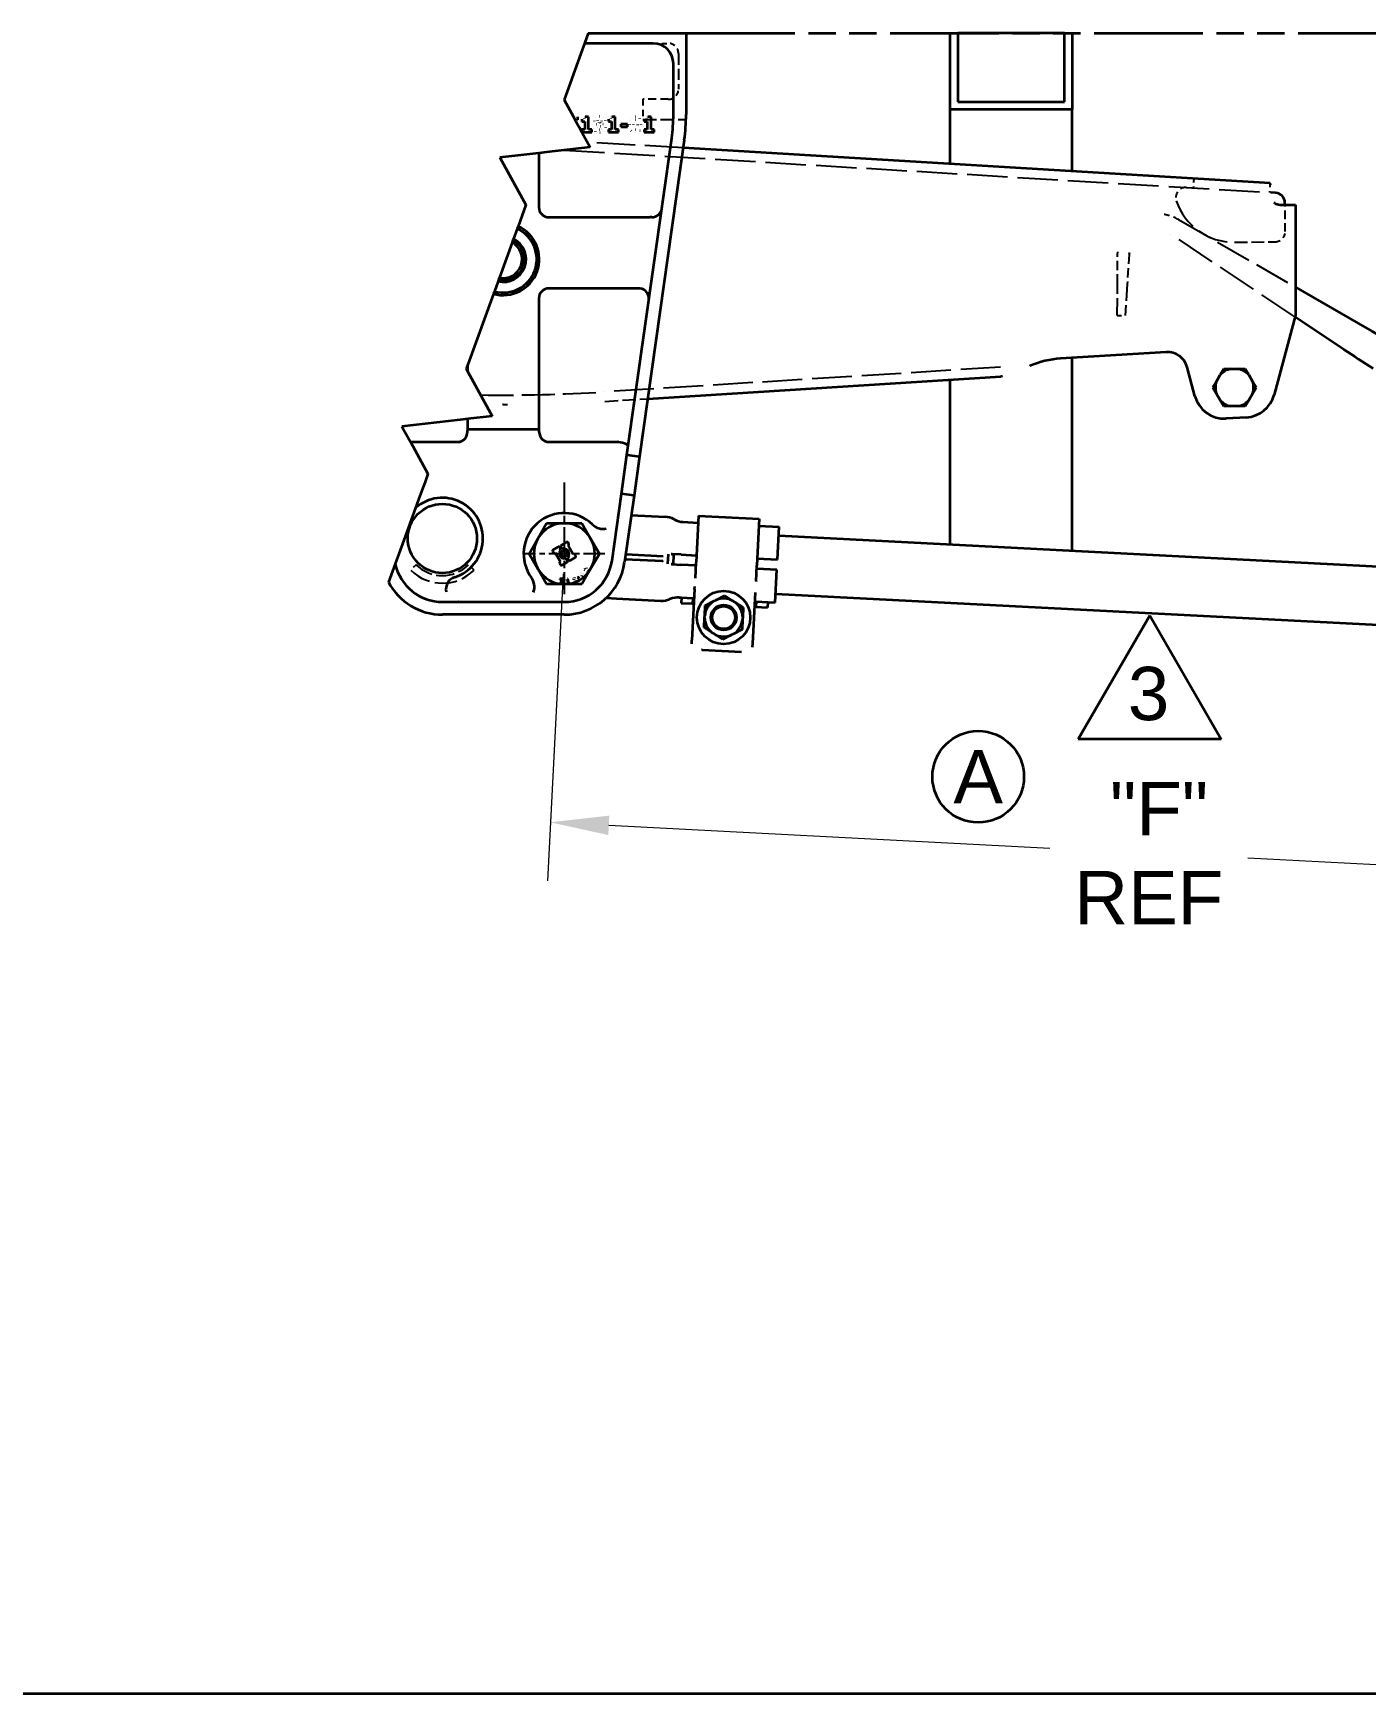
# Model space of a CAD drawing. Header units: inches. Extents: x 0 to 267, y 0 to 172.
# Drawn here: x 104.52 to 137.32, y 4.09 to 44.97 of the extents above; entities that cross this region are included whole.
import ezdxf
from ezdxf.enums import TextEntityAlignment as Align

# ---------------------------------------------------------------- set-up
doc = ezdxf.new("R2010")
doc.units = ezdxf.units.IN
doc.header["$LTSCALE"] = 8
doc.header["$MEASUREMENT"] = 0
for name, pattern in [('CHAIN', [0.7087, 0.4724, -0.0591, 0.1181, -0.0591]), ('DASHED', [0.2067, 0.1654, -0.0413]), ('DOUBLE_DASH_CHAIN', [1.2403, 0.6614, -0.0827, 0.1654, -0.0827, 0.1654, -0.0827])]:
    doc.linetypes.add(name, pattern=pattern)
for name, color, linetype, lineweight in [('Center Mark(Hutchens)', 7, 'Continuous', 25), ('Dimensions(Hutchens)', 7, 'Continuous', 25), ('Hidden Edges(Hutchens)', 7, 'DASHED', 25), ('Phantom Lines(Hutchens)', 7, 'DOUBLE_DASH_CHAIN', 70), ('Sketch Geometry(Hutchens)', 7, 'Continuous', 35), ('Symbols(Hutchens)', 7, 'Continuous', 25), ('Visible Edges(Hutchens)', 7, 'Continuous', 35)]:
    doc.layers.add(name, color=color, linetype=linetype, lineweight=lineweight)
doc.styles.add('Hutchens .164', font='ARIAL.TTF')
doc.styles.add('Hutchens .180', font='ARIAL.TTF')
doc.dimstyles.new('HUTCHENS STD DIM X.XX', dxfattribs={"dimscale": 8, "dimtxt": 0.164, "dimasz": 0.18, "dimexe": 0.18, "dimexo": 0.0625, "dimgap": 0.09, "dimtad": 0, "dimtih": 1, "dimtoh": 1, "dimrnd": 1e-08, "dimzin": 4, "dimdsep": 46, "dimtxsty": 'Hutchens .164', "dimcen": 0.09, "dimclrd": 211, "dimclre": 211, "dimclrt": 7, "dimadec": 0, "dimazin": 1, "dimtfac": 0.762195, "dimtofl": 0, "dimtmove": 0, "dimatfit": 3, "dimfxl": 0, "dimtolj": 1, "dimtzin": 0, "dimlwd": 9, "dimlwe": 9, "dimarcsym": 0})

# ---------------------------------------------------------------- blocks, each defined once
blk = doc.blocks.new('Borders D-SIZE')
at = {"layer": 'Sketch Geometry(Hutchens)'}
blk.add_line((32.9537, 0.5117), (0.9537, 0.5117), dxfattribs=at)
at = {"layer": 'Symbols(Hutchens)', "color": 7}
for tag, height, style, p in [('PART_NO', 0.164, 'Hutchens .164', (33.0853, 2.8866)), ('Sheet_number', 0.164, 'Hutchens .164', (33.1339, 1.1147)), ('REV', 0.18, 'Hutchens .180', (33.0853, 1.5662)), ('SHTS_(TOTAL)', 0.164, 'Hutchens .164', (33.1339, 0.6452))]:
    blk.add_attdef(tag, text='', height=height, rotation=270, dxfattribs=dict(at, style=style)).set_placement(p, align=Align.MIDDLE_CENTER)
blk = doc.blocks.new('*D43')
at = {"layer": 'Defpoints', "color": 0, "linetype": 'Continuous'}
for p in [(117.591, 32.16), (147.052, 30.641), (117.25, 25.547)]:
    blk.add_point(p, dxfattribs=at)
at = {"layer": 'Dimensions(Hutchens)', "color": 211, "linetype": 'Continuous', "lineweight": 9}
for p, q in [((117.565, 31.66), (117.176, 24.109)), ((147.026, 30.141), (146.637, 22.589)), ((118.688, 25.473), (129.542, 24.913)), ((145.273, 24.102), (134.419, 24.661))]:
    blk.add_line(p, q, dxfattribs=at)
at = {"layer": 'Dimensions(Hutchens)', "color": 211, "linetype": 'Continuous'}
for points in [[(118.7, 25.712), (118.676, 25.233), (117.25, 25.547)], [(145.285, 24.341), (145.26, 23.862), (146.711, 24.028)]]:
    blk.add_solid(points, dxfattribs=at)
at = {"layer": 'Dimensions(Hutchens)', "color": 7, "linetype": 'Continuous', "lineweight": 9, "insert": (131.98, 24.787), "char_height": 1.312, "attachment_point": 5, "style": 'Hutchens .164'}
blk.add_mtext('\\A1; "F"\\PREF', dxfattribs=at)
blk = doc.blocks.new('FLAG')
at = {"layer": 'Sketch Geometry(Hutchens)'}
for p, q in [((-0.22, -0.1905), (0, 0.1905)), ((0, 0.1905), (0.22, -0.1905)), ((0.22, -0.1905), (-0.22, -0.1905))]:
    blk.add_line(p, q, dxfattribs=at)
at = {"layer": 'Symbols(Hutchens)', "color": 7, "style": 'Hutchens .164'}
blk.add_attdef('NO:', text='', height=0.164, dxfattribs=at).set_placement((-0.0034, -0.0497), align=Align.MIDDLE_CENTER)
blk = doc.blocks.new('REV FLAG')
at = {"layer": 'Sketch Geometry(Hutchens)'}
blk.add_circle((0, 0), 0.1409, dxfattribs=at)
at = {"layer": 'Symbols(Hutchens)', "color": 7, "style": 'Hutchens .164'}
blk.add_attdef('NO:', text='', height=0.164, dxfattribs=at).set_placement((0, 0), align=Align.MIDDLE_CENTER)

msp = doc.modelspace()

# ---------------------------------------------------------------- linework, layer by layer
at = {"layer": 'Center Mark(Hutchens)', "linetype": 'CHAIN', "ltscale": 0.190971}
msp.add_line((117.591, 33.9113), (117.591, 31.1597), dxfattribs=at)
at = {"layer": 'Center Mark(Hutchens)', "linetype": 'CHAIN', "ltscale": 0.138781}
msp.add_line((118.591, 32.1597), (116.591, 32.1597), dxfattribs=at)
at = {"layer": 'Hidden Edges(Hutchens)', "ltscale": 0.089183}
msp.add_line((119.7785, 44.7222), (120.1535, 44.7222), dxfattribs=at)
at = {"layer": 'Hidden Edges(Hutchens)', "ltscale": 0.208226}
msp.add_line((120.4035, 44.4722), (120.4035, 43.5972), dxfattribs=at)
at = {"layer": 'Hidden Edges(Hutchens)', "ltscale": 0.148704}
msp.add_line((120.1535, 43.3472), (119.5285, 43.3472), dxfattribs=at)
at = {"layer": 'Hidden Edges(Hutchens)', "ltscale": 0.118944}
msp.add_line((119.5285, 43.3472), (119.5285, 42.8472), dxfattribs=at)
at = {"layer": 'Hidden Edges(Hutchens)', "ltscale": 0.252454}
msp.add_line((119.5285, 42.8472), (120.5893, 42.8472), dxfattribs=at)
at = {"layer": 'Hidden Edges(Hutchens)', "ltscale": 0.71536}
msp.add_line((120.5194, 42.1492), (118.1578, 42.2906), dxfattribs=at)
at = {"layer": 'Hidden Edges(Hutchens)', "ltscale": 0.75142}
msp.add_line((117.5875, 42.0923), (134.9521, 41.0531), dxfattribs=at)
at = {"layer": 'Hidden Edges(Hutchens)', "ltscale": 0.055136}
for p, q in [((133.091, 41.3969), (133.0771, 41.1653)), ((134.966, 41.2847), (134.9521, 41.0531))]:
    msp.add_line(p, q, dxfattribs=at)
at = {"layer": 'Hidden Edges(Hutchens)', "ltscale": 0.15683}
msp.add_line((135.341, 40.0906), (135.3344, 40.7497), dxfattribs=at)
at = {"layer": 'Hidden Edges(Hutchens)', "ltscale": 0.67015}
msp.add_line((132.7128, 40.3849), (135.591, 38.7212), dxfattribs=at)
at = {"layer": 'Hidden Edges(Hutchens)', "ltscale": 0.740584}
msp.add_line((135.5795, 37.9884), (132.5237, 40.0279), dxfattribs=at)
at = {"layer": 'Hidden Edges(Hutchens)', "ltscale": 0.237987}
msp.add_line((134.0936, 39.8281), (135.0935, 39.8381), dxfattribs=at)
at = {"layer": 'Hidden Edges(Hutchens)', "ltscale": 0.174616}
msp.add_line((131.2094, 38.8067), (131.2123, 39.5231), dxfattribs=at)
at = {"layer": 'Hidden Edges(Hutchens)', "ltscale": 0.174961}
msp.add_line((131.4993, 39.522), (131.4501, 38.8057), dxfattribs=at)
at = {"layer": 'Hidden Edges(Hutchens)'}
for p, q in [((131.4993, 39.522), (131.4993, 39.522)), ((116.091, 35.8316), (116.0914, 35.8316))]:
    msp.add_line(p, q, dxfattribs=at)
at = {"layer": 'Hidden Edges(Hutchens)', "ltscale": 0.321944}
msp.add_line((131.2063, 38.0231), (131.2094, 38.8067), dxfattribs=at)
at = {"layer": 'Hidden Edges(Hutchens)', "ltscale": 0.322228}
msp.add_line((131.4501, 38.8057), (131.3963, 38.0224), dxfattribs=at)
at = {"layer": 'Hidden Edges(Hutchens)', "ltscale": 0.045137}
msp.add_line((131.2063, 38.0231), (131.3963, 38.0224), dxfattribs=at)
at = {"layer": 'Hidden Edges(Hutchens)', "ltscale": 0.738648}
msp.add_line((128.3266, 36.7506), (118.5742, 36.1411), dxfattribs=at)
at = {"layer": 'Hidden Edges(Hutchens)', "ltscale": 0.252094}
msp.add_line((118.5887, 35.9096), (119.6459, 35.9756), dxfattribs=at)
at = {"layer": 'Hidden Edges(Hutchens)', "ltscale": 0.044541}
for p, q in [((113.9447, 31.8884), (113.8121, 31.7558)), ((115.3699, 31.7558), (115.2373, 31.8884))]:
    msp.add_line(p, q, dxfattribs=at)
at = {"layer": 'Hidden Edges(Hutchens)', "ltscale": 0.002983, "flags": 128}
msp.add_lwpolyline([(134.9521, 41.0531), (134.9521, 41.0531)], dxfattribs=at)
at = {"layer": 'Hidden Edges(Hutchens)', "ltscale": 0.401905, "flags": 128}
msp.add_lwpolyline([(131.2123, 39.5231), (131.215, 39.5917)], dxfattribs=at)
at = {"layer": 'Hidden Edges(Hutchens)', "ltscale": 0.31875, "flags": 128}
msp.add_lwpolyline([(131.4993, 39.522), (131.5152, 39.5731)], dxfattribs=at)
at = {"layer": 'Hidden Edges(Hutchens)', "ltscale": 0.187933, "flags": 128}
msp.add_lwpolyline([(129.0563, 36.7807), (129.0421, 36.7747)], dxfattribs=at)
at = {"layer": 'Hidden Edges(Hutchens)', "ltscale": 0.102864, "flags": 128}
msp.add_lwpolyline([(116.091, 35.8316), (116.073, 35.8316)], dxfattribs=at)
at = {"layer": 'Hidden Edges(Hutchens)', "ltscale": 0.755592, "flags": 128}
msp.add_lwpolyline([(116.0914, 35.8316), (116.1955, 35.8317)], dxfattribs=at)
at = {"layer": 'Hidden Edges(Hutchens)', "ltscale": 0.093397}
for centre, start, end in [((120.1535, 44.4722), 0, 90), ((120.1535, 43.5972), 270, 0), ((135.091, 40.0881), 270.57535, 0.57535)]:
    msp.add_arc(centre, 0.25, start, end, dxfattribs=at)
at = {"layer": 'Hidden Edges(Hutchens)', "ltscale": 0.116454}
msp.add_arc((132.895, 40.9258), 0.25, 86.57535, 198.77023, dxfattribs=at)
at = {"layer": 'Hidden Edges(Hutchens)', "ltscale": 0.105451}
msp.add_arc((132.2123, 39.5191), 1, 59.96974, 85.37058, dxfattribs=at)
at = {"layer": 'Hidden Edges(Hutchens)', "ltscale": 0.568412}
msp.add_arc((134.0785, 41.328), 1.5, 198.77023, 270.57535, dxfattribs=at)
at = {"layer": 'Hidden Edges(Hutchens)', "ltscale": 0.613974}
msp.add_arc((116.091, 75.8725), 39.8089, 269.1926, 273.57633, dxfattribs=at)
at = {"layer": 'Hidden Edges(Hutchens)', "ltscale": 0.341747}
msp.add_arc((114.591, 32.5347), 0.9141, 225, 315, dxfattribs=at)
at = {"layer": 'Hidden Edges(Hutchens)', "ltscale": 0.411869}
msp.add_arc((114.591, 32.5347), 1.1016, 225, 315, dxfattribs=at)
at = {"layer": 'Phantom Lines(Hutchens)', "lineweight": 35, "ltscale": 0.506096}
msp.add_line((120.591, 44.9722), (180.8512, 44.9722), dxfattribs=at)
at = {"layer": 'Visible Edges(Hutchens)'}
for p, q in [((118.1837, 44.9722), (118.0927, 44.7222)), ((118.1837, 44.9722), (120.591, 44.9722)), ((120.591, 44.9722), (120.591, 42.9722)), ((127.091, 44.9722), (127.2785, 44.9722)), ((127.091, 43.0972), (127.091, 44.9722)), ((127.2785, 44.9722), (127.2785, 43.2847)), ((129.9035, 44.9722), (127.2785, 44.9722)), ((129.9035, 43.2847), (129.9035, 44.9722)), ((129.9035, 44.9722), (130.091, 44.9722)), ((130.091, 44.9722), (130.091, 43.0972)), ((118.0927, 44.7222), (118.0017, 44.4722)), ((119.7785, 44.7222), (118.0927, 44.7222)), ((118.0017, 44.4722), (117.586, 43.33)), ((120.2785, 42.9722), (120.2785, 44.2222)), ((117.586, 43.33), (117.8152, 42.9133)), ((130.091, 43.0972), (127.091, 43.0972)), ((127.091, 41.756), (127.091, 43.0972)), ((127.2785, 43.2847), (129.9035, 43.2847)), ((130.091, 41.5764), (130.091, 43.0972)), ((117.8152, 42.9133), (117.851, 42.8482)), ((117.851, 42.8482), (117.8911, 42.7753)), ((117.8911, 42.7753), (117.9545, 42.6601)), ((117.9162, 42.8369), (117.9229, 42.8369)), ((117.9229, 42.8369), (117.9229, 42.9105)), ((117.9545, 42.6601), (118.0207, 42.5397)), ((118.0207, 42.8597), (118.0207, 42.7986)), ((118.0207, 42.7986), (118.0998, 42.7986)), ((118.0207, 42.6002), (118.0207, 42.5397)), ((118.0998, 42.6002), (118.0207, 42.6002)), ((118.0207, 42.5397), (118.0234, 42.5349)), ((118.0234, 42.5349), (118.2264, 42.1658)), ((118.0234, 42.5349), (118.2684, 42.5349)), ((118.0998, 42.7986), (118.0998, 42.6002)), ((118.1912, 42.9108), (118.1092, 42.9108)), ((118.1912, 42.6002), (118.1912, 42.9108)), ((118.2684, 42.6002), (118.1912, 42.6002)), ((118.2684, 42.5349), (118.2684, 42.6002)), ((118.3851, 42.7269), (118.3851, 42.7254)), ((118.5401, 42.7379), (118.5401, 42.7391)), ((118.6778, 42.8597), (118.6778, 42.7986)), ((118.6778, 42.7986), (118.7568, 42.7986)), ((118.6778, 42.6002), (118.6778, 42.5349)), ((118.7568, 42.6002), (118.6778, 42.6002)), ((118.6778, 42.5349), (118.9254, 42.5349)), ((118.7568, 42.7986), (118.7568, 42.6002)), ((118.8482, 42.9108), (118.7662, 42.9108)), ((118.8482, 42.6002), (118.8482, 42.9108)), ((118.9254, 42.6002), (118.8482, 42.6002)), ((118.9254, 42.5349), (118.9254, 42.6002)), ((118.9847, 42.7354), (118.9847, 42.6655)), ((119.1515, 42.7354), (118.9847, 42.7354)), ((118.9847, 42.6655), (119.1515, 42.6655)), ((119.1515, 42.6655), (119.1515, 42.7354)), ((119.5572, 42.8597), (119.5572, 42.7986)), ((119.5572, 42.7986), (119.6362, 42.7986)), ((119.5572, 42.6002), (119.5572, 42.5349)), ((119.6362, 42.6002), (119.5572, 42.6002)), ((119.5572, 42.5349), (119.8049, 42.5349)), ((119.6362, 42.7986), (119.6362, 42.6002)), ((119.7277, 42.9108), (119.6456, 42.9108)), ((119.7277, 42.6002), (119.7277, 42.9108)), ((119.8049, 42.6002), (119.7277, 42.6002)), ((119.8049, 42.5349), (119.8049, 42.6002)), ((118.2264, 42.1658), (117.1535, 42.0423)), ((119.1346, 34.5931), (120.2372, 42.3856)), ((120.5466, 42.3418), (119.4441, 34.5493)), ((134.966, 41.2847), (120.5194, 42.1492)), ((116.966, 42.0207), (116.005, 41.9101)), ((116.005, 41.9101), (116.6454, 40.7459)), ((117.1535, 42.0423), (116.966, 42.0207)), ((116.966, 42.0207), (116.966, 40.691)), ((135.0989, 41.0443), (134.9745, 41.0518)), ((116.6454, 40.7459), (116.453, 40.2173)), ((135.216, 40.7497), (135.591, 40.7497)), ((135.3344, 40.7497), (135.3339, 40.7973)), ((135.591, 40.7497), (135.591, 38.0312)), ((116.4318, 40.1589), (116.3413, 39.9104)), ((116.453, 40.2173), (116.4318, 40.1589)), ((117.216, 40.441), (119.7096, 40.441)), ((119.7449, 40.441), (119.7096, 40.441)), ((116.3087, 39.8206), (115.9936, 38.955)), ((116.3296, 39.8781), (116.3087, 39.8206)), ((116.3413, 39.9104), (116.3296, 39.8781)), ((115.9609, 38.8652), (115.8705, 38.6168)), ((115.9727, 38.8976), (115.9609, 38.8652)), ((115.9936, 38.955), (115.9727, 38.8976)), ((115.8492, 38.5584), (115.216, 36.8186)), ((115.8705, 38.6168), (115.8492, 38.5584)), ((116.966, 38.441), (116.966, 35.2285)), ((119.4266, 38.691), (117.216, 38.691)), ((135.591, 38.7212), (137.1455, 37.8227)), ((135.591, 38.0312), (135.0655, 36.0698)), ((136.7787, 37.1881), (135.5795, 37.9884)), ((115.216, 36.8186), (115.1765, 36.7102)), ((115.216, 36.6384), (115.216, 36.8186)), ((132.411, 37.1241), (129.81, 36.9616)), ((130.091, 32.2361), (130.091, 36.9791)), ((115.1765, 36.7102), (115.216, 36.6384)), ((115.216, 36.6384), (115.817, 35.5459)), ((119.6459, 35.9756), (128.3411, 36.5191)), ((127.091, 32.3908), (127.091, 36.441)), ((128.3564, 36.5257), (128.3576, 36.5263)), ((133.1166, 36.0403), (132.9252, 36.7545)), ((133.5587, 36.2497), (133.646, 36.4009)), ((133.646, 36.4009), (133.7375, 36.5595)), ((133.7375, 36.5595), (133.8249, 36.7107)), ((133.8249, 36.7107), (133.9995, 36.7107)), ((133.9995, 36.7107), (134.1825, 36.7107)), ((134.1825, 36.7107), (134.3572, 36.7107)), ((134.3572, 36.7107), (134.4445, 36.5595)), ((134.4445, 36.5595), (134.536, 36.4009)), ((134.536, 36.4009), (134.6233, 36.2497)), ((133.646, 36.0985), (133.5587, 36.2497)), ((133.7375, 35.9399), (133.646, 36.0985)), ((134.536, 36.0985), (134.4445, 35.9399)), ((134.6233, 36.2497), (134.536, 36.0985)), ((133.8249, 35.7887), (133.7375, 35.9399)), ((133.9995, 35.7887), (133.8249, 35.7887)), ((134.1825, 35.7887), (133.9995, 35.7887)), ((134.3572, 35.7887), (134.1825, 35.7887)), ((134.4445, 35.9399), (134.3572, 35.7887)), ((115.0285, 35.4552), (113.5956, 35.2903)), ((113.5956, 35.2903), (113.8049, 34.9097)), ((115.216, 35.4768), (115.0285, 35.4552)), ((115.817, 35.5459), (115.216, 35.4768)), ((115.216, 35.2285), (115.216, 35.4768)), ((115.216, 35.2285), (116.966, 35.2285)), ((134.3853, 35.5152), (133.8853, 35.4857)), ((113.8049, 34.9097), (114.236, 34.126)), ((113.8049, 34.9097), (114.966, 34.9097)), ((117.216, 34.9097), (118.909, 34.9097)), ((118.9993, 33.6368), (119.1346, 34.5931)), ((119.1346, 34.5931), (119.4441, 34.5493)), ((119.4441, 34.5493), (119.3088, 33.593)), ((114.236, 34.126), (114.1559, 33.9059)), ((114.1097, 33.7791), (114.0067, 33.4961)), ((114.1559, 33.9059), (114.1097, 33.7791)), ((118.7668, 31.9933), (118.9993, 33.6368)), ((119.3088, 33.593), (118.9993, 33.6368)), ((119.3088, 33.593), (119.0762, 31.9496)), ((113.9299, 33.285), (113.6095, 32.4048)), ((114.0067, 33.4961), (113.9299, 33.285)), ((116.9415, 32.5347), (117.158, 32.9097)), ((117.158, 32.9097), (117.591, 32.9097)), ((117.591, 32.9097), (118.024, 32.9097)), ((118.024, 32.9097), (118.2405, 32.5347)), ((119.2403, 33.109), (120.0785, 33.0658)), ((120.3054, 32.9984), (120.2871, 33.0081)), ((120.5141, 32.9407), (120.8846, 32.9216)), ((120.8935, 33.0944), (120.8346, 31.9518)), ((120.8935, 33.0944), (122.3915, 33.0171)), ((122.3915, 33.0171), (122.3326, 31.8746)), ((122.3826, 32.8444), (122.882, 32.8186)), ((122.8405, 32.0142), (122.882, 32.8186)), ((113.6095, 32.4048), (113.4622, 32)), ((116.725, 32.1597), (116.9415, 32.5347)), ((117.441, 32.3257), (117.3193, 32.2554)), ((117.499, 32.2879), (117.4837, 32.3143)), ((117.5108, 32.3299), (117.526, 32.3035)), ((117.644, 32.4429), (117.5222, 32.3726)), ((117.5687, 32.2921), (117.5781, 32.2975)), ((117.5781, 32.2975), (117.5901, 32.2767)), ((117.6864, 32.36), (117.6905, 32.3624)), ((117.8121, 32.1422), (117.6864, 32.36)), ((117.702, 32.4051), (117.6867, 32.4315)), ((118.2405, 32.5347), (118.457, 32.1597)), ((122.8711, 32.6084), (141.8459, 31.63)), ((113.4298, 31.9111), (113.2651, 31.4584)), ((113.4622, 32), (113.4298, 31.9111)), ((116.9415, 31.7847), (116.725, 32.1597)), ((117.3078, 32.2127), (117.3231, 32.1863)), ((117.3658, 32.1749), (117.3699, 32.1772)), ((117.3699, 32.1772), (117.4956, 31.9594)), ((117.4781, 32.2397), (117.4875, 32.2452)), ((117.4901, 32.219), (117.4781, 32.2397)), ((117.4801, 31.9144), (117.4953, 31.888)), ((117.4956, 31.9594), (117.4915, 31.9571)), ((117.538, 31.8765), (117.6598, 31.9468)), ((117.6039, 32.0219), (117.5919, 32.0427)), ((117.6133, 32.0274), (117.6039, 32.0219)), ((117.6712, 31.9895), (117.656, 32.0159)), ((117.683, 32.0316), (117.6983, 32.0051)), ((117.6919, 32.1005), (117.7039, 32.0797)), ((117.7039, 32.0797), (117.6945, 32.0742)), ((117.741, 31.9937), (117.8628, 32.064)), ((117.8163, 32.1446), (117.8121, 32.1422)), ((117.8742, 32.1067), (117.859, 32.1331)), ((118.457, 32.1597), (118.2405, 31.7847)), ((120.0221, 31.9718), (119.0862, 32.02)), ((119.1038, 32.1443), (120.0285, 32.0966)), ((120.1441, 31.9114), (120.1561, 32.1441)), ((120.2213, 31.8989), (120.2299, 31.8985)), ((120.2487, 31.8975), (120.2299, 31.8985)), ((120.2428, 32.1481), (120.2342, 32.1486)), ((120.2428, 32.1481), (120.2615, 32.1472)), ((120.2487, 31.8975), (120.4598, 31.8866)), ((120.4726, 32.1363), (120.2615, 32.1472)), ((120.2814, 32.1462), (120.2685, 31.8965)), ((120.8303, 31.8675), (120.4598, 31.8866)), ((120.4726, 32.1363), (120.8431, 32.1172)), ((120.8342, 31.9443), (120.8142, 31.5566)), ((120.8346, 31.9518), (120.8342, 31.9443)), ((122.3411, 32.0399), (122.8405, 32.0142)), ((117.158, 31.4097), (116.9415, 31.7847)), ((117.5572, 31.539), (117.481, 31.539)), ((117.481, 31.539), (117.481, 31.5249)), ((117.481, 31.5249), (117.543, 31.5249)), ((117.543, 31.5249), (117.4881, 31.419)), ((117.5052, 31.419), (117.5572, 31.5211)), ((117.5572, 31.5211), (117.5572, 31.539)), ((117.6487, 31.5172), (117.6506, 31.5064)), ((117.6506, 31.5064), (117.6721, 31.5102)), ((117.6825, 31.5401), (117.6702, 31.538)), ((117.6721, 31.5102), (117.686, 31.431)), ((117.7013, 31.4336), (117.6825, 31.5401)), ((117.955, 31.5889), (117.9156, 31.5662)), ((117.9156, 31.5662), (117.9229, 31.5536)), ((117.9229, 31.5536), (117.9623, 31.5763)), ((117.9623, 31.5763), (117.955, 31.5889)), ((118.2405, 31.7847), (118.024, 31.4097)), ((118.0856, 31.7721), (118.0987, 31.7611)), ((118.0987, 31.7611), (118.0992, 31.7618)), ((118.1593, 31.707), (118.1723, 31.696)), ((118.2092, 31.7617), (118.1713, 31.7165)), ((118.1723, 31.696), (118.2199, 31.7527)), ((118.2199, 31.7527), (118.2092, 31.7617)), ((122.3122, 31.4794), (122.3322, 31.867)), ((122.8276, 31.7645), (122.3283, 31.7903)), ((122.3326, 31.8746), (122.3322, 31.867)), ((122.7861, 30.9601), (122.8276, 31.7645)), ((117.591, 31.4097), (117.158, 31.4097)), ((117.4881, 31.419), (117.5052, 31.419)), ((118.024, 31.4097), (117.591, 31.4097)), ((117.686, 31.431), (117.6646, 31.4272)), ((117.6646, 31.4272), (117.6667, 31.4151)), ((117.6667, 31.4151), (117.7244, 31.4253)), ((117.7222, 31.4373), (117.7013, 31.4336)), ((117.7244, 31.4253), (117.7222, 31.4373)), ((117.8414, 31.4725), (117.8407, 31.4722)), ((117.8407, 31.4722), (117.8472, 31.4582)), ((118.624, 31.0721), (118.8801, 31.0589)), ((120.4183, 31.0822), (120.4769, 31.0792)), ((120.4769, 31.0792), (120.47, 30.9443)), ((120.4769, 31.0792), (120.7578, 31.0647)), ((120.8001, 31.2835), (120.7355, 30.0296)), ((121.3213, 31.0156), (121.5432, 31.1289)), ((121.5432, 31.1289), (121.7522, 30.9934)), ((122.2335, 29.9524), (122.2982, 31.2062)), ((122.797, 31.1703), (141.7718, 30.1919)), ((114.591, 30.9722), (117.591, 30.9722)), ((117.591, 30.6597), (114.591, 30.6597)), ((118.8801, 31.0589), (119.9721, 31.0026)), ((120.2048, 31.0463), (120.1856, 31.0385)), ((120.47, 30.9443), (120.7509, 30.9299)), ((120.7578, 31.0647), (120.7509, 30.9299)), ((120.7509, 30.9299), (120.7818, 30.9283)), ((120.7888, 31.0631), (120.7578, 31.0647)), ((121.048, 30.6338), (121.0608, 30.8826)), ((121.0608, 30.8826), (121.2827, 30.9959)), ((121.2827, 30.9959), (121.3213, 31.0156)), ((121.7522, 30.9934), (121.7886, 30.9698)), ((121.7886, 30.9698), (121.9976, 30.8343)), ((121.9976, 30.8343), (121.9848, 30.5855)), ((122.2798, 30.851), (122.2801, 30.851)), ((122.2801, 30.851), (122.3113, 30.8494)), ((122.2868, 30.9858), (122.287, 30.9858)), ((122.3182, 30.9842), (122.287, 30.9858)), ((122.3182, 30.9842), (122.3113, 30.8494)), ((122.3113, 30.8494), (122.5922, 30.8349)), ((122.3182, 30.9842), (122.5991, 30.9697)), ((122.5991, 30.9697), (122.5922, 30.8349)), ((122.5991, 30.9697), (122.7861, 30.9601)), ((121.033, 30.3418), (121.0458, 30.5906)), ((121.242, 30.2063), (121.033, 30.3418)), ((121.0458, 30.5906), (121.048, 30.6338)), ((121.9697, 30.2935), (121.7478, 30.1802)), ((121.9825, 30.5423), (121.9697, 30.2935)), ((121.9848, 30.5855), (121.9825, 30.5423)), ((120.731, 29.9435), (120.7355, 30.0296)), ((121.2784, 30.1827), (121.242, 30.2063)), ((121.4874, 30.0472), (121.2784, 30.1827)), ((121.7093, 30.1605), (121.4874, 30.0472)), ((121.7478, 30.1802), (121.7093, 30.1605)), ((122.2291, 29.8662), (122.2335, 29.9524)), ((120.9904, 29.794), (121.9557, 29.7442))]:
    msp.add_line(p, q, dxfattribs=at)
at = {"layer": 'Visible Edges(Hutchens)', "flags": 128}
for points in [[(117.851, 42.8482), (117.8514, 42.8483)], [(117.8606, 42.9169), (117.8587, 42.9169)], [(117.8597, 42.8485), (117.8649, 42.8484)], [(117.912, 42.7634), (117.9111, 42.764)], [(117.9229, 42.9105), (117.9217, 42.9107)], [(117.9545, 42.6625), (117.9545, 42.666)], [(117.9545, 42.6601), (117.9545, 42.6602)], [(118.0827, 42.8691), (118.0812, 42.8685)], [(118.1092, 42.9108), (118.109, 42.9091)], [(118.3158, 42.6361), (118.3159, 42.6332)], [(118.3258, 42.8172), (118.3262, 42.8086)], [(118.3508, 42.5583), (118.3536, 42.5561)], [(118.362, 42.8883), (118.3585, 42.8854)], [(118.3851, 42.7254), (118.3804, 42.7234)], [(118.4076, 42.6479), (118.4078, 42.6538)], [(118.4188, 42.8187), (118.4189, 42.8209)], [(118.4328, 42.7041), (118.4372, 42.7023)], [(118.4501, 42.7777), (118.448, 42.7787)], [(118.4647, 42.9184), (118.4577, 42.9183)], [(118.4681, 42.5905), (118.4629, 42.5906)], [(118.4638, 42.5261), (118.4722, 42.5262)], [(118.4647, 42.8546), (118.4691, 42.8544)], [(118.4784, 42.6856), (118.4805, 42.6845)], [(118.4927, 42.7604), (118.4865, 42.7627)], [(118.5018, 42.6002), (118.4994, 42.5987)], [(118.5115, 42.8126), (118.5114, 42.8076)], [(118.5197, 42.6352), (118.5196, 42.6317)], [(118.5401, 42.7391), (118.5458, 42.7419)], [(118.5677, 42.8913), (118.5652, 42.8931)], [(118.5735, 42.5583), (118.5764, 42.5606)], [(118.603, 42.8236), (118.6029, 42.8283)], [(118.6127, 42.6391), (118.6125, 42.6474)], [(118.7397, 42.8691), (118.7382, 42.8685)], [(118.7662, 42.9108), (118.766, 42.9091)], [(119.1992, 42.7224), (119.1993, 42.7172)], [(119.2324, 42.8682), (119.2296, 42.8641)], [(119.232, 42.5768), (119.2352, 42.5725)], [(119.2937, 42.7221), (119.2938, 42.7331)], [(119.3439, 42.9175), (119.3366, 42.9174)], [(119.3439, 42.5963), (119.3371, 42.5967)], [(119.3439, 42.8482), (119.3506, 42.8477)], [(119.3439, 42.527), (119.3481, 42.527)], [(119.3937, 42.7224), (119.3936, 42.7116)], [(119.4557, 42.8667), (119.4526, 42.871)], [(119.4554, 42.5762), (119.4581, 42.5802)], [(119.4882, 42.7224), (119.4881, 42.7319)], [(119.6192, 42.8691), (119.6177, 42.8685)], [(119.6456, 42.9108), (119.6455, 42.9091)], [(134.966, 41.2847), (134.966, 41.2842)], [(134.966, 41.2532), (134.9661, 41.2386)], [(134.983, 40.9717), (134.9845, 40.965)], [(135.0718, 40.7955), (135.0635, 40.8016)], [(128.3451, 36.5215), (128.3428, 36.5201)], [(128.3564, 36.5257), (128.349, 36.5216)], [(128.3576, 36.5263), (128.3822, 36.5367)], [(128.3665, 36.5344), (128.3663, 36.5343)], [(118.9222, 33.0917), (118.9195, 33.0753)], [(120.0221, 31.9718), (120.0295, 31.9663)], [(120.2342, 32.1486), (120.2256, 32.1489)], [(117.6702, 31.538), (117.6703, 31.5367)], [(117.8007, 31.5599), (117.8004, 31.559)], [(117.8032, 31.5278), (117.8038, 31.5267)], [(117.8178, 31.5354), (117.8171, 31.5369)], [(117.8203, 31.5815), (117.8195, 31.5811)], [(117.8257, 31.5696), (117.8262, 31.5698)], [(117.828, 31.5056), (117.8289, 31.5054)], [(117.834, 31.5199), (117.8333, 31.5201)], [(117.8423, 31.5698), (117.8438, 31.569)], [(117.849, 31.583), (117.8481, 31.5833)], [(117.8496, 31.5225), (117.8491, 31.5223)], [(117.852, 31.5089), (117.8528, 31.5093)], [(117.8633, 31.5446), (117.8635, 31.5443)], [(117.8663, 31.5376), (117.8659, 31.537)], [(117.8711, 31.5271), (117.8719, 31.5247)], [(117.8796, 31.5482), (117.8787, 31.5501)], [(117.8889, 31.497), (117.8893, 31.4999)], [(117.9985, 31.6882), (117.9964, 31.6862)], [(118.0015, 31.6568), (118.0012, 31.6577)], [(118.007, 31.678), (118.0078, 31.6786)], [(118.0092, 31.6156), (118.0116, 31.613)], [(118.0218, 31.6261), (118.0209, 31.6272)], [(118.0285, 31.6798), (118.0293, 31.6794)], [(118.0481, 31.6011), (118.0465, 31.6021)], [(118.0554, 31.6545), (118.0564, 31.6534)], [(118.068, 31.665), (118.0656, 31.6677)], [(118.0702, 31.6027), (118.0694, 31.6021)], [(118.0757, 31.6238), (118.0759, 31.6229)], [(118.0788, 31.5925), (118.0809, 31.5945)], [(118.0998, 31.8003), (118.0992, 31.7995)], [(118.0992, 31.7618), (118.0993, 31.7621)], [(118.1017, 31.775), (118.1019, 31.7755)], [(118.1097, 31.7904), (118.1101, 31.7909)], [(118.1229, 31.7986), (118.1234, 31.7986)], [(118.1382, 31.7934), (118.1399, 31.7919)], [(118.1481, 31.8065), (118.1464, 31.8078)], [(118.1558, 31.7477), (118.156, 31.7462)], [(118.1625, 31.7863), (118.1622, 31.787)], [(118.1679, 31.7608), (118.1678, 31.7617)], [(118.1713, 31.7165), (118.1713, 31.7178)], [(122.3122, 31.4794), (122.3118, 31.4711)], [(116.8353, 31.2222), (116.8276, 31.2022)], [(117.8472, 31.4582), (117.8476, 31.4583)], [(117.8563, 31.476), (117.8558, 31.4757)], [(117.8602, 31.4625), (117.8618, 31.4633)], [(120.8001, 31.2835), (120.8036, 31.3517)], [(114.9912, 30.9722), (114.976, 30.9726)], [(122.2291, 29.8662), (122.228, 29.8559)], [(120.9904, 29.794), (120.973, 29.7952)]]:
    msp.add_lwpolyline(points, dxfattribs=at)
at = {"layer": 'Visible Edges(Hutchens)'}
for centre, radius in [((114.591, 32.5347), 0.8516), ((117.591, 32.1597), 0.0781), ((121.5153, 30.588), 0.6562), ((121.5153, 30.588), 0.3126), ((121.5153, 30.588), 0.3125), ((121.5153, 30.588), 0.28)]:
    msp.add_circle(centre, radius, dxfattribs=at)
for centre, radius, start, end in [((119.7785, 44.2222), 0.5, 0, 90), ((116.091, 42.9722), 4.1875, 351.94657, 0), ((116.091, 42.9722), 4.5, 351.94657, 0), ((135.0839, 40.7948), 0.25, 0.57535, 86.57535), ((117.216, 40.691), 0.25, 180, 270), ((119.7449, 40.691), 0.25, 270, 351.94657), ((135.216, 40.9997), 0.25, 234.76218, 270), ((116.091, 39.4097), 0.885, 254.14562, 65.85438), ((116.091, 39.4097), 0.823, 254.45853, 65.54147), ((116.091, 39.4097), 0.5598, 256.56261, 63.43739), ((116.091, 39.4097), 0.5257, 256.99086, 63.00914), ((116.091, 39.4097), 0.465, 257.90825, 62.09175), ((117.216, 38.441), 0.25, 90, 180), ((119.4266, 38.441), 0.25, 81.94657, 90), ((119.4266, 38.441), 0.25, 351.94657, 81.94657), ((148.5345, 57.5261), 22.7582, 239.97121, 269.77056), ((129.9504, 34.716), 2.25, 93.57633, 113.41481), ((132.4422, 36.6251), 0.5, 15, 93.57633), ((149.8184, 56.7609), 23.5186, 236.3279, 238.43887), ((134.091, 36.2497), 0.47, 161.23066, 198.76934), ((134.091, 36.2497), 0.47, 101.23066, 138.76934), ((134.091, 36.2497), 0.47, 41.23066, 78.76934), ((134.091, 36.2497), 0.47, 341.23066, 18.76934), ((133.841, 36.2344), 0.75, 195, 273.38341), ((134.341, 36.2639), 0.75, 273.38341, 345), ((134.091, 36.2497), 0.47, 221.23066, 258.76934), ((134.091, 36.2497), 0.47, 281.23066, 318.76934), ((114.966, 35.1597), 0.25, 270, 321.53158), ((117.216, 35.1597), 0.25, 218.46842, 270), ((114.591, 32.5347), 1, 287.75279, 131.38666), ((117.591, 32.1597), 1, 45.72502, 216.22155), ((117.591, 32.1597), 0.75, 90, 150), ((117.591, 32.1597), 0.75, 30, 90), ((118.5509, 33.1442), 0.375, 225.72502, 281.41779), ((120.0527, 32.5665), 0.5, 62.04049, 87.04821), ((120.5399, 33.4401), 0.5, 242.04049, 267.04821), ((117.591, 32.1597), 0.75, 150, 210), ((117.4567, 32.2987), 0.0313, 30, 120), ((117.5379, 32.3455), 0.0313, 120, 210), ((117.5531, 32.3191), 0.0313, 210, 300), ((117.6596, 32.4158), 0.0313, 30, 120), ((117.6749, 32.3894), 0.0313, 300, 30), ((117.591, 32.1597), 0.75, 330, 30), ((114.591, 32.1597), 1.1875, 192.0844, 270), ((117.3349, 32.2283), 0.0313, 120, 210), ((117.3501, 32.2019), 0.0313, 210, 300), ((117.591, 32.1597), 0.117, 149.5768, 270.4232), ((117.5071, 31.93), 0.0312, 120, 210), ((117.4719, 32.2722), 0.0313, 300, 30), ((117.5224, 31.9036), 0.0312, 210, 300), ((117.591, 32.1597), 0.117, 329.5768, 90.4232), ((117.591, 32.1597), 1.1875, 270, 351.94657), ((117.591, 32.1597), 1.5, 270, 351.94657), ((117.6289, 32.0003), 0.0312, 30, 120), ((117.6442, 31.9739), 0.0313, 300, 30), ((117.7101, 32.0472), 0.0312, 120, 210), ((117.7254, 32.0208), 0.0312, 210, 300), ((117.8319, 32.1175), 0.0312, 30, 120), ((117.8471, 32.0911), 0.0312, 300, 30), ((114.9912, 31.2847), 0.3125, 107.75279, 191.53696), ((116.4817, 31.3472), 0.375, 340.52878, 36.22155), ((117.591, 32.1597), 0.75, 210, 270), ((117.591, 32.1597), 0.75, 270, 330), ((114.591, 32.1597), 1.5, 207.87481, 270), ((120.3925, 30.5829), 0.5, 87.04821, 112.05594), ((119.9978, 31.5019), 0.5, 267.04821, 292.05594), ((121.5153, 30.588), 0.4695, 119.69271, 174.40372), ((121.5153, 30.588), 0.4695, 59.69271, 114.40372), ((121.5153, 30.588), 0.4695, 359.69271, 54.40372), ((121.5153, 30.588), 0.4695, 179.69271, 234.40372), ((121.5153, 30.588), 0.4695, 299.69271, 354.40372), ((121.5153, 30.588), 0.4695, 239.69271, 294.40372)]:
    msp.add_arc(centre, radius, start, end, dxfattribs=at)
for centre, major_axis, ratio, start_param, end_param in [((115.0285, 35.2285), (0, -0.3187), 0.5882353, 0.7903528, 1.5707963), ((117.1535, 35.2285), (0, -0.3187), 0.5882353, 4.712389, 5.4928325), ((118.8572, 34.4166), (0.0696, 0.4918), 0.5032911, 0, 0.0710916), ((118.9173, 34.8416), (-0.2475, 0.035), 0.269989, 3.1415927, 4.712389)]:
    msp.add_ellipse(centre, major_axis=major_axis, ratio=ratio, start_param=start_param, end_param=end_param, dxfattribs=at)

# ---------------------------------------------------------------- block references
at = {"xscale": 8, "yscale": 8, "zscale": 8}
msp.add_blockref('Borders D-SIZE', (0, 0), dxfattribs=at)
for name, p, values in [('FLAG', (132.0027, 29.1153), {'NO:': '3'}), ('REV FLAG', (127.7815, 26.6682), {'NO:': 'A'})]:
    msp.add_blockref(name, p, dxfattribs=at).add_auto_attribs(values)

# ---------------------------------------------------------------- dimensions: what is measured, and where the dimension line sits
at = {"layer": 'Dimensions(Hutchens)', "color": 211, "linetype": 'Continuous', "lineweight": 9}
dim = msp.add_linear_dim(base=(117.25, 25.5467), p1=(147.0519, 30.6406), p2=(117.591, 32.1597), angle=357.04821, text=' "F"\\PREF', dimstyle='HUTCHENS STD DIM X.XX', override={"dimdec": 2, "dimtp": 0, "dimtm": 0, "dimtdec": 2, "dimatfit": 2}, dxfattribs=at)
dim.commit()
dim.dimension.update_dxf_attribs({"geometry": '*D43', "text_midpoint": (131.9804, 24.7871), "dimtype": 160})

doc.saveas('drawing.dxf')
